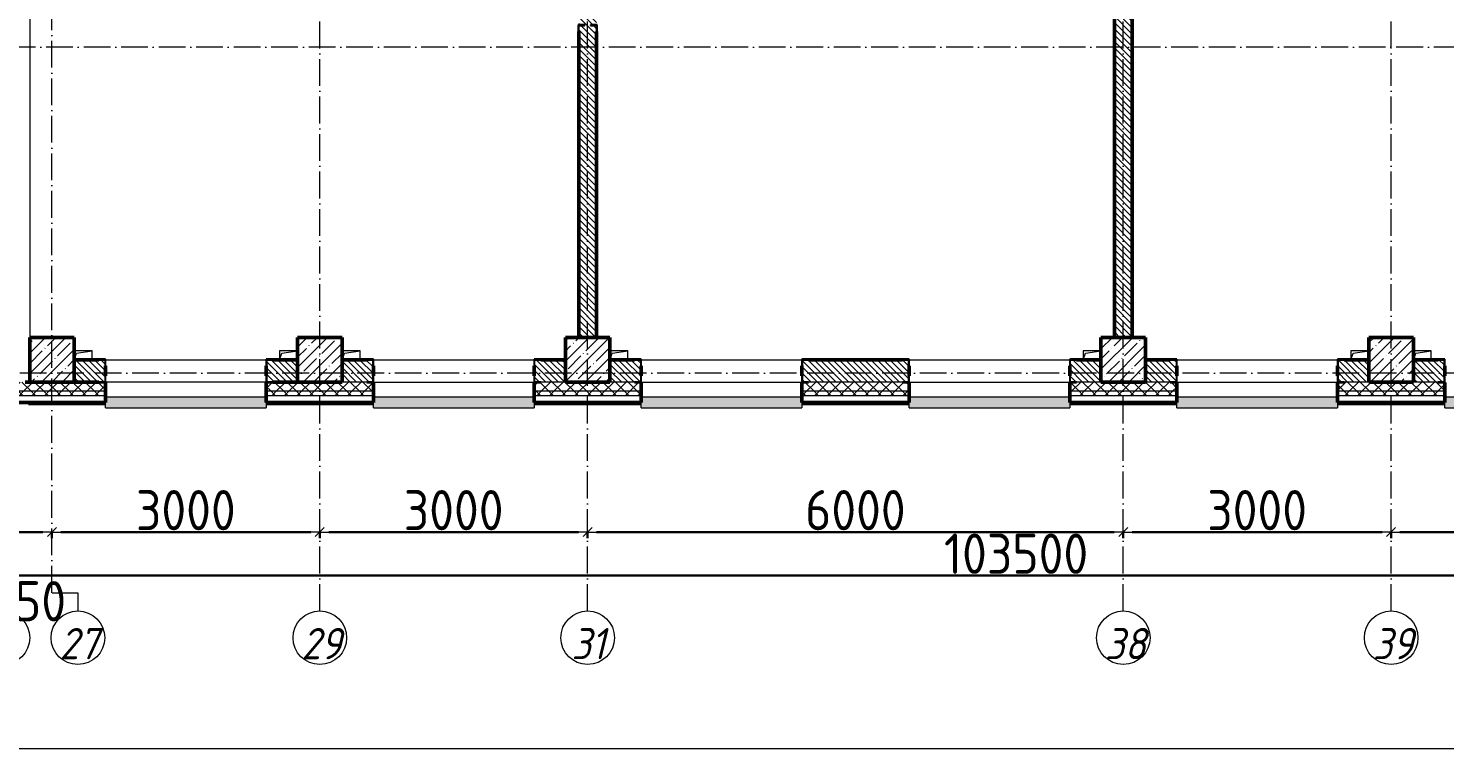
# Model space of a CAD drawing. Header units: millimetres. Extents: x 35697 to 388678, y -91946 to 171347.
# Drawn here: x 81595 to 97460, y 57688 to 65757 of the extents above; entities that cross this region are included whole.
import ezdxf

# ---------------------------------------------------------------- set-up
doc = ezdxf.new("R2010")
doc.units = ezdxf.units.MM
doc.linetypes.add('50_200_ШТРИХ_1Т_ш5_п1_п1_', pattern=[700, 500, -100, 0, -100])
for name, color, linetype, lineweight in [('3.1) ЖБ окна 1.2 м', 102, 'Continuous', 30), ('A-____-____-DIMS', 7, 'Continuous', 9), ('A-FLOR-____-OTLN', 7, 'Continuous', 9), ('A-GENM-____-MCUT', 7, 'Continuous', 25), ('A-GENM-____-OTLN', 7, 'Continuous', 9), ('A-GENM-____-OTLN-1', 7, 'Continuous', 25), ('A-GLAZ-____-OTLN', 7, 'Continuous', 9), ('A-WALL-____-MCUT-2', 7, 'Continuous', 50), ('A-WALL-____-MCUT-3', 7, 'Continuous', 9), ('A-WALL-____-OTLN', 7, 'Continuous', 9), ('A-WALL-____-PATT-1', 7, 'Continuous', 9), ('A-WALL-FNSH-MCUT-1', 7, 'Continuous', 9), ('S-COLS-____-MCUT', 7, 'Continuous', 50), ('S-COLS-____-OTLN', 7, 'Continuous', 9), ('S-GRID-____-IDEN', 7, 'Continuous', 9), ('S-GRID-____-OTLN', 7, 'Continuous', 9), ('S-GRID-____-OTLN-1', 7, '50_200_ШТРИХ_1Т_ш5_п1_п1_', 9)]:
    doc.layers.add(name, color=color, linetype=linetype, lineweight=lineweight)
doc.layers.add('A-GLAZ-____-OTLN-1', color=7, linetype='Continuous', lineweight=9, true_color=0xc0c0c0)
doc.styles.add('ISOCPEUR_I', font='isocpeui.ttf', dxfattribs={"width": 0.9, "height": 2.5})
doc.styles.add('СПДС', font='isocpeur.ttf', dxfattribs={"width": 0.9})
doc.dimstyles.new('Размера А3', dxfattribs={"dimtxt": 200, "dimasz": 100, "dimexe": 70, "dimexo": 100, "dimgap": 20, "dimtad": 1, "dimdec": 0, "dimrnd": 10, "dimzin": 0, "dimdsep": 46, "dimtxsty": 'СПДС', "dimblk": 'ARROWHEAD_6', "dimcen": 1, "dimclrd": 256, "dimclre": 256, "dimclrt": 256, "dimazin": 0, "dimtfac": 1, "dimtdec": 0, "dimtmove": 2, "dimatfit": 3, "dimfxl": 1, "dimtolj": 1, "dimtzin": 0, "dimarcsym": 0})
pattern_1 = [(135, (43259.71, 63713.66), (-35.35534, -35.35534), [])]
pattern_2 = [(45, (43259.71, 63713.66), (-70.71068, 70.71068), []), (135, (43259.71, 63713.66), (-70.71068, -70.71068), [])]

# ---------------------------------------------------------------- blocks, each defined once
blk = doc.blocks.new('BSC_Колонна _Прямоугольная - 500х500-V59-АР1_План отверстий 2 этажа в осях 1-64_А-ГГ')
at = {"layer": 'S-COLS-____-OTLN'}
h = blk.add_hatch(dxfattribs=at)
h.set_pattern_fill('FP_88', color=256, style=0, pattern_type=2)
h.set_pattern_definition([(45, (-50600, 1668.96), (-114.04925, 114.04925), []), (45, (-50485.95, 1668.96), (-114.04925, 114.04925), [201.613, -40.323, 3.353, -36.97])])
h.paths.add_polyline_path([(-250, -250), (250, -250), (250, 250), (-250, 250), (-250, -175)], flags=0)
at = {"layer": 'S-COLS-____-MCUT'}
for p, q in [((250, 250), (-250, 250)), ((-250, 250), (-250, -250)), ((250, -250), (250, 250)), ((-250, -250), (250, -250))]:
    blk.add_line(p, q, dxfattribs=at)
blk = doc.blocks.new('BSC_Колонна _Прямоугольная - 500х500-V61-АР1_План отверстий 2 этажа в осях 1-64_А-ГГ')
at = {"layer": 'S-COLS-____-OTLN'}
h = blk.add_hatch(dxfattribs=at)
h.set_pattern_fill('FP_90', color=256, style=0, pattern_type=2)
h.set_pattern_definition([(45, (-53600, 1668.96), (-114.04925, 114.04925), []), (45, (-53485.95, 1668.96), (-114.04925, 114.04925), [201.613, -40.323, 3.353, -36.97])])
h.paths.add_polyline_path([(-250, -250), (250, -250), (250, 250), (-250, 250)], flags=0)
at = {"layer": 'S-COLS-____-MCUT'}
for p, q in [((250, 250), (-250, 250)), ((-250, 250), (-250, -250)), ((250, -250), (250, 250)), ((-250, -250), (250, -250))]:
    blk.add_line(p, q, dxfattribs=at)
blk = doc.blocks.new('BSC_Колонна _Прямоугольная - 500х500-V66-АР1_План отверстий 2 этажа в осях 1-64_А-ГГ')
at = {"layer": 'S-COLS-____-OTLN'}
h = blk.add_hatch(dxfattribs=at)
h.set_pattern_fill('FP_95', color=256, style=0, pattern_type=2)
h.set_pattern_definition([(45, (-41600, 1668.96), (-114.04925, 114.04925), []), (45, (-41485.95, 1668.96), (-114.04925, 114.04925), [201.613, -40.323, 3.353, -36.97])])
h.paths.add_polyline_path([(-250, -250), (250, -250), (250, 250), (-250, 250), (-250, -175)], flags=0)
at = {"layer": 'S-COLS-____-MCUT'}
for p, q in [((250, 250), (-250, 250)), ((-250, 250), (-250, -250)), ((250, -250), (250, 250)), ((-250, -250), (250, -250))]:
    blk.add_line(p, q, dxfattribs=at)
blk = doc.blocks.new('BSC_Колонна _Прямоугольная - 500х500-V87-АР1_План отверстий 2 этажа в осях 1-64_А-ГГ')
at = {"layer": 'S-COLS-____-OTLN'}
h = blk.add_hatch(dxfattribs=at)
h.set_pattern_fill('FP_116', color=256, style=0, pattern_type=2)
h.set_pattern_definition([(45, (-38600, 1668.96), (-114.04925, 114.04925), []), (45, (-38485.95, 1668.96), (-114.04925, 114.04925), [201.613, -40.323, 3.353, -36.97])])
h.paths.add_polyline_path([(-250, -250), (250, -250), (250, 250), (-250, 250)], flags=0)
at = {"layer": 'S-COLS-____-MCUT'}
for p, q in [((250, 250), (-250, 250)), ((-250, 250), (-250, -250)), ((250, -250), (250, 250)), ((-250, -250), (250, -250))]:
    blk.add_line(p, q, dxfattribs=at)
blk = doc.blocks.new('BSC_Колонна _Прямоугольная - 500х500-V89-АР1_План отверстий 2 этажа в осях 1-64_А-ГГ')
at = {"layer": 'S-COLS-____-OTLN'}
h = blk.add_hatch(dxfattribs=at)
h.set_pattern_fill('FP_118', color=256, style=0, pattern_type=2)
h.set_pattern_definition([(45, (-44600, 1668.96), (-114.04925, 114.04925), []), (45, (-44485.95, 1668.96), (-114.04925, 114.04925), [201.613, -40.323, 3.353, -36.97])])
h.paths.add_polyline_path([(-250, -250), (250, -250), (250, 250), (-250, 250)], flags=0)
at = {"layer": 'S-COLS-____-MCUT'}
for p, q in [((250, 250), (-250, 250)), ((-250, 250), (-250, -250)), ((250, -250), (250, 250)), ((-250, -250), (250, -250))]:
    blk.add_line(p, q, dxfattribs=at)
blk = doc.blocks.new('Фахверк_СКБ_Уголок - 250_2700-27497298-АР1_План отверстий 2 этажа в осях 1-64_А-ГГ')
at = {"layer": 'A-GENM-____-MCUT'}
for p, q in [((200, 181), (125, 181)), ((125, 181), (125, 106)), ((131, 106), (131, 175)), ((131, 175), (200, 175)), ((200, 175), (200, 181)), ((125, 106), (131, 106)), ((131, -6), (125, -6)), ((125, -6), (125, -81)), ((125, -81), (200, -81)), ((131, -75), (131, -6)), ((200, -75), (131, -75)), ((200, -81), (200, -75))]:
    blk.add_line(p, q, dxfattribs=at)
blk = doc.blocks.new('Фахверк_СКБ_Уголок - 200_3550-28267367-АР1_План отверстий 2 этажа в осях 1-64_А-ГГ')
at = {"layer": 'A-GENM-____-MCUT'}
for p, q in [((200, 156), (125, 156)), ((125, 156), (125, 81)), ((125, 81), (131, 81)), ((131, 19), (125, 19)), ((125, 19), (125, -56)), ((131, 81), (131, 150)), ((131, 150), (200, 150)), ((131, -50), (131, 19)), ((200, 150), (200, 156)), ((125, -56), (200, -56)), ((200, -50), (131, -50)), ((200, -56), (200, -50))]:
    blk.add_line(p, q, dxfattribs=at)
blk = doc.blocks.new('AR_Отверстие прямоугольное _в плите_ - AR_Отверстие прямоугольное _в плите_-30510712-АР1_План отверстий 2 этажа в осях 1-64_А-ГГ')
at = {"layer": 'A-GENM-____-OTLN'}
for p, q in [((100, 50), (-100, 50)), ((-100, -50), (-75, 25)), ((-75, 25), (100, 50)), ((100, -50), (100, 50))]:
    blk.add_line(p, q, dxfattribs=at)
blk = doc.blocks.new('AR_Отверстие прямоугольное _в плите_ - AR_Отверстие прямоугольное _в плите_-V161-АР1_План отверстий 2 этажа в осях 1-64_А-ГГ')
at = {"layer": 'A-GENM-____-OTLN'}
for p, q in [((100, 50), (-100, 50)), ((-100, 50), (-100, -50)), ((-100, -50), (-75, 25)), ((-75, 25), (100, 50))]:
    blk.add_line(p, q, dxfattribs=at)
blk = doc.blocks.new('Отлив_СКБ - Отлив витража_120_НВФ-31885688-АР1_План отверстий 2 этажа в осях 1-64_А-ГГ')
at = {"layer": 'A-GLAZ-____-OTLN-1'}
for points in [[(4113, -2), (4800, -2), (4800, 0), (0, 0), (0, -2), (2345, -2)], [(4113, -120), (4800, -120), (4800, -2), (0, -2), (0, -120), (2345, -120)]]:
    blk.add_hatch(color=256, dxfattribs=at).paths.add_polyline_path(points, flags=0)
at = {"layer": 'A-GLAZ-____-OTLN'}
for p, q in [((0, 0), (4800, 0)), ((4800, -2), (0, -2)), ((0, -120), (0, -83)), ((0, -120), (4800, -120)), ((4800, -83), (4800, -120))]:
    blk.add_line(p, q, dxfattribs=at)
blk = doc.blocks.new('Отлив_СКБ - Отлив витража_120_НВФ-V194-АР1_План отверстий 2 этажа в осях 1-64_А-ГГ')
at = {"layer": 'A-GLAZ-____-OTLN-1'}
for points in [[(1800, -2), (1800, 0), (0, 0), (0, -2), (1544, -2)], [(1544, -120), (1800, -120), (1800, -2), (0, -2), (0, -120)]]:
    blk.add_hatch(color=256, dxfattribs=at).paths.add_polyline_path(points, flags=0)
at = {"layer": 'A-GLAZ-____-OTLN'}
for p, q in [((0, 0), (1800, 0)), ((1800, -2), (0, -2)), ((0, -120), (0, -83)), ((0, -120), (1800, -120)), ((1800, -83), (1800, -120))]:
    blk.add_line(p, q, dxfattribs=at)
blk = doc.blocks.new('Ось сетки - Круг_Ø6_00__ISO-2_5_0_9K_-25732049-АР1_План отверстий 2 этажа в осях 1-64_А-ГГ')
at = {"layer": 'S-GRID-____-IDEN'}
blk.add_circle((0, 0), 3, dxfattribs=at)
blk = doc.blocks.new('ARROWHEAD_6')
at = {"color": 0, "linetype": 'Continuous'}
for p, q in [((0, 0), (-1, 0)), ((-0.5, -0.5), (0.5, 0.5))]:
    blk.add_line(p, q, dxfattribs=at)
blk = doc.blocks.new('*D1892')
at = {"layer": 'A-____-____-DIMS', "lineweight": -2, "transparency": 16777216}
for p, q in [((22458, 455423), (22458, 455347)), ((22558, 455417), (22908, 455417)), ((23008, 455423), (23008, 455347))]:
    blk.add_line(p, q, dxfattribs=at)
at = {"layer": 'Defpoints', "color": 0, "transparency": 16777216}
for p in [(22458, 455523), (23008, 455523), (23008, 455417)]:
    blk.add_point(p, dxfattribs=at)
at = {"layer": 'A-____-____-DIMS', "lineweight": -2, "transparency": 16777216, "xscale": 100, "yscale": 100, "zscale": 100, "rotation": 180}
blk.add_blockref('ARROWHEAD_6', (22458, 455417), dxfattribs=at)
at = {"layer": 'A-____-____-DIMS', "lineweight": -2, "transparency": 16777216, "xscale": 100, "yscale": 100, "zscale": 100}
blk.add_blockref('ARROWHEAD_6', (23008, 455417), dxfattribs=at)
at = {"layer": 'A-____-____-DIMS', "transparency": 16777216, "insert": (22733, 454642), "char_height": 450, "attachment_point": 5, "style": 'СПДС'}
blk.add_mtext('\\A1;550', dxfattribs=at)
blk = doc.blocks.new('*D1893')
at = {"layer": 'A-____-____-DIMS', "lineweight": -2, "transparency": 16777216}
for p, q in [((23008, 455423), (23008, 455347)), ((23108, 455417), (25908, 455417)), ((26008, 455423), (26008, 455347))]:
    blk.add_line(p, q, dxfattribs=at)
at = {"layer": 'Defpoints', "color": 0, "transparency": 16777216}
for p in [(23008, 455523), (26008, 455523), (26008, 455417)]:
    blk.add_point(p, dxfattribs=at)
at = {"layer": 'A-____-____-DIMS', "lineweight": -2, "transparency": 16777216, "xscale": 100, "yscale": 100, "zscale": 100, "rotation": 180}
blk.add_blockref('ARROWHEAD_6', (23008, 455417), dxfattribs=at)
at = {"layer": 'A-____-____-DIMS', "lineweight": -2, "transparency": 16777216, "xscale": 100, "yscale": 100, "zscale": 100}
blk.add_blockref('ARROWHEAD_6', (26008, 455417), dxfattribs=at)
at = {"layer": 'A-____-____-DIMS', "transparency": 16777216, "insert": (24508, 455662), "char_height": 450, "attachment_point": 5, "style": 'СПДС'}
blk.add_mtext('\\A1;3000', dxfattribs=at)
blk = doc.blocks.new('*D1894')
at = {"layer": 'A-____-____-DIMS', "lineweight": -2, "transparency": 16777216}
for p, q in [((26008, 455423), (26008, 455347)), ((26108, 455417), (28908, 455417)), ((29008, 455423), (29008, 455347))]:
    blk.add_line(p, q, dxfattribs=at)
at = {"layer": 'Defpoints', "color": 0, "transparency": 16777216}
for p in [(26008, 455523), (29008, 455523), (29008, 455417)]:
    blk.add_point(p, dxfattribs=at)
at = {"layer": 'A-____-____-DIMS', "lineweight": -2, "transparency": 16777216, "xscale": 100, "yscale": 100, "zscale": 100, "rotation": 180}
blk.add_blockref('ARROWHEAD_6', (26008, 455417), dxfattribs=at)
at = {"layer": 'A-____-____-DIMS', "lineweight": -2, "transparency": 16777216, "xscale": 100, "yscale": 100, "zscale": 100}
blk.add_blockref('ARROWHEAD_6', (29008, 455417), dxfattribs=at)
at = {"layer": 'A-____-____-DIMS', "transparency": 16777216, "insert": (27508, 455662), "char_height": 450, "attachment_point": 5, "style": 'СПДС'}
blk.add_mtext('\\A1;3000', dxfattribs=at)
blk = doc.blocks.new('*D1895')
at = {"layer": 'A-____-____-DIMS', "lineweight": -2, "transparency": 16777216}
for p, q in [((29008, 455423), (29008, 455347)), ((29108, 455417), (34908, 455417)), ((35008, 455423), (35008, 455347))]:
    blk.add_line(p, q, dxfattribs=at)
at = {"layer": 'Defpoints', "color": 0, "transparency": 16777216}
for p in [(29008, 455523), (35008, 455523), (35008, 455417)]:
    blk.add_point(p, dxfattribs=at)
at = {"layer": 'A-____-____-DIMS', "lineweight": -2, "transparency": 16777216, "xscale": 100, "yscale": 100, "zscale": 100, "rotation": 180}
blk.add_blockref('ARROWHEAD_6', (29008, 455417), dxfattribs=at)
at = {"layer": 'A-____-____-DIMS', "lineweight": -2, "transparency": 16777216, "xscale": 100, "yscale": 100, "zscale": 100}
blk.add_blockref('ARROWHEAD_6', (35008, 455417), dxfattribs=at)
at = {"layer": 'A-____-____-DIMS', "transparency": 16777216, "insert": (32008, 455662), "char_height": 450, "attachment_point": 5, "style": 'СПДС'}
blk.add_mtext('\\A1;6000', dxfattribs=at)
blk = doc.blocks.new('*D1896')
at = {"layer": 'A-____-____-DIMS', "lineweight": -2, "transparency": 16777216}
for p, q in [((35008, 455423), (35008, 455347)), ((35108, 455417), (37908, 455417)), ((38008, 455423), (38008, 455347))]:
    blk.add_line(p, q, dxfattribs=at)
at = {"layer": 'Defpoints', "color": 0, "transparency": 16777216}
for p in [(35008, 455523), (38008, 455523), (38008, 455417)]:
    blk.add_point(p, dxfattribs=at)
at = {"layer": 'A-____-____-DIMS', "lineweight": -2, "transparency": 16777216, "xscale": 100, "yscale": 100, "zscale": 100, "rotation": 180}
blk.add_blockref('ARROWHEAD_6', (35008, 455417), dxfattribs=at)
at = {"layer": 'A-____-____-DIMS', "lineweight": -2, "transparency": 16777216, "xscale": 100, "yscale": 100, "zscale": 100}
blk.add_blockref('ARROWHEAD_6', (38008, 455417), dxfattribs=at)
at = {"layer": 'A-____-____-DIMS', "transparency": 16777216, "insert": (36508, 455662), "char_height": 450, "attachment_point": 5, "style": 'СПДС'}
blk.add_mtext('\\A1;3000', dxfattribs=at)
blk = doc.blocks.new('*D1897')
at = {"layer": 'A-____-____-DIMS', "lineweight": -2, "transparency": 16777216}
for p, q in [((38008, 455423), (38008, 455347)), ((38108, 455417), (43908, 455417)), ((44008, 455423), (44008, 455347))]:
    blk.add_line(p, q, dxfattribs=at)
at = {"layer": 'Defpoints', "color": 0, "transparency": 16777216}
for p in [(38008, 455523), (44008, 455523), (44008, 455417)]:
    blk.add_point(p, dxfattribs=at)
at = {"layer": 'A-____-____-DIMS', "lineweight": -2, "transparency": 16777216, "xscale": 100, "yscale": 100, "zscale": 100, "rotation": 180}
blk.add_blockref('ARROWHEAD_6', (38008, 455417), dxfattribs=at)
at = {"layer": 'A-____-____-DIMS', "lineweight": -2, "transparency": 16777216, "xscale": 100, "yscale": 100, "zscale": 100}
blk.add_blockref('ARROWHEAD_6', (44008, 455417), dxfattribs=at)
at = {"layer": 'A-____-____-DIMS', "transparency": 16777216, "insert": (41008, 455662), "char_height": 450, "attachment_point": 5, "style": 'СПДС'}
blk.add_mtext('\\A1;6000', dxfattribs=at)
blk = doc.blocks.new('*D1911')
at = {"layer": 'A-____-____-DIMS', "lineweight": -2, "transparency": 16777216}
for p, q in [((-17942, 454935), (-17942, 454859)), ((-17842, 454929), (85458, 454929)), ((85558, 454935), (85558, 454859))]:
    blk.add_line(p, q, dxfattribs=at)
at = {"layer": 'Defpoints', "color": 0, "transparency": 16777216}
for p in [(-17942, 455035), (85558, 455035), (85558, 454929)]:
    blk.add_point(p, dxfattribs=at)
at = {"layer": 'A-____-____-DIMS', "lineweight": -2, "transparency": 16777216, "xscale": 100, "yscale": 100, "zscale": 100, "rotation": 180}
blk.add_blockref('ARROWHEAD_6', (-17942, 454929), dxfattribs=at)
at = {"layer": 'A-____-____-DIMS', "lineweight": -2, "transparency": 16777216, "xscale": 100, "yscale": 100, "zscale": 100}
blk.add_blockref('ARROWHEAD_6', (85558, 454929), dxfattribs=at)
at = {"layer": 'A-____-____-DIMS', "transparency": 16777216, "insert": (33808, 455174), "char_height": 450, "attachment_point": 5, "style": 'СПДС'}
blk.add_mtext('\\A1;103500', dxfattribs=at)
blk = doc.blocks.new('2этаж')
at = {"layer": 'S-GRID-____-OTLN-1', "color": 251, "ltscale": 0.6, "true_color": 0x636466}
for p, q in [((23008.3, 454737.3), (23008.3, 469166.5)), ((26008.3, 454533.3), (26008.3, 469166.5)), ((29008.3, 454533.3), (29008.3, 469166.5)), ((35008.3, 454533.3), (35008.3, 469166.5)), ((38008.3, 454533.3), (38008.3, 469166.5)), ((88359, 460847), (-20260.4, 460847)), ((88482.7, 457197), (-20260.4, 457197))]:
    blk.add_line(p, q, dxfattribs=at)
at = {"layer": 'S-GRID-____-IDEN', "char_height": 350, "attachment_point": 1, "style": 'ISOCPEUR_I'}
for s, insert, width in [('27', (23094, 454342.1), 404.05), ('29', (25803.4, 454342.1), 404.05), ('31', (28827.3, 454342.1), 346.329), ('38', (34803.4, 454342.1), 404.05), ('39', (37803.4, 454342.1), 404.05)]:
    blk.add_mtext(s, dxfattribs=dict(at, insert=insert, width=width))
at = {"layer": 'A-____-____-DIMS'}
for base, p1, p2, picture, middle in [((26008.3, 455417.4), (23008.3, 455523.5), (26008.3, 455523.5), '*D1893', (24508.3, 455662.4)), ((29008.3, 455417.4), (26008.3, 455523.5), (29008.3, 455523.5), '*D1894', (27508.3, 455662.4)), ((35008.3, 455417.4), (29008.3, 455523.5), (35008.3, 455523.5), '*D1895', (32008.3, 455662.4)), ((38008.3, 455417.4), (35008.3, 455523.5), (38008.3, 455523.5), '*D1896', (36508.3, 455662.4)), ((44008.3, 455417.4), (38008.3, 455523.5), (44008.3, 455523.5), '*D1897', (41008.3, 455662.4)), ((23008.3, 455417.4), (22458.3, 455523.5), (23008.3, 455523.5), '*D1892', (22733.3, 454642.4)), ((85558.3, 454929.2), (-17941.7, 455035.3), (85558.3, 455035.3), '*D1911', (33808.3, 455174.2))]:
    dim = blk.add_linear_dim(base=base, p1=p1, p2=p2, dimstyle='Размера А3', override={"dimtxt": 450}, dxfattribs=at)
    dim.commit()
    dim.dimension.update_dxf_attribs({"geometry": picture, "text_midpoint": middle})

msp = doc.modelspace()

# ---------------------------------------------------------------- hatches: boundary and pattern name
at = {"layer": 'A-WALL-____-PATT-1'}
h = msp.add_hatch(dxfattribs=at)
h.set_pattern_fill('FP_6', color=256, style=0, pattern_type=2)
h.set_pattern_definition(pattern_1)
h.paths.add_polyline_path([(87760, 62295), (87960, 62295), (87960, 65789), (87891, 65789), (87891, 65795), (87960, 65795), (87960, 69295), (87760, 69295), (87760, 65795), (87829, 65795), (87829, 65789), (87760, 65789), (87760, 62730)], flags=0)
h = msp.add_hatch(dxfattribs=at)
h.set_pattern_fill('FP_6', color=256, style=0, pattern_type=2)
h.set_pattern_definition(pattern_1)
h.paths.add_polyline_path([(93760, 62295), (93960, 62295), (93959, 67739), (93891, 67739), (93891, 67745), (93829, 67745), (93829, 67739), (93760, 67739), (93760, 62730)], flags=0)
h.paths.add_polyline_path([(93891, 68895), (93891, 68901), (93960, 68901), (93960, 69295), (93760, 69295), (93760, 68901), (93829, 68901), (93829, 68895)], flags=0)
h = msp.add_hatch(dxfattribs=at)
h.set_pattern_fill('FP_6', color=256, style=0, pattern_type=2)
h.set_pattern_definition(pattern_1)
h.paths.add_polyline_path([(84335, 61795), (84610, 61795), (84610, 62045), (84266, 62045), (84266, 61976), (84260, 61976), (84260, 61864), (84266, 61864), (84266, 61795)], flags=0)
h.paths.add_polyline_path([(82385, 61795), (82454, 61795), (82454, 61864), (82460, 61864), (82460, 61976), (82454, 61976), (82454, 62045), (82110, 62045), (82110, 61795), (82130, 61795)], flags=0)
h = msp.add_hatch(dxfattribs=at)
h.set_pattern_fill('FP_6', color=256, style=0, pattern_type=2)
h.set_pattern_definition(pattern_1)
h.paths.add_polyline_path([(87610, 61795), (87610, 62045), (87266, 62045), (87266, 61976), (87260, 61976), (87260, 61864), (87266, 61864), (87266, 61795), (87433, 61795)], flags=0)
h.paths.add_polyline_path([(85454, 61795), (85454, 61864), (85460, 61864), (85460, 61976), (85454, 61976), (85454, 62045), (85110, 62045), (85110, 61795), (85385, 61795)], flags=0)
h = msp.add_hatch(dxfattribs=at)
h.set_pattern_fill('FP_6', color=256, style=0, pattern_type=2)
h.set_pattern_definition(pattern_1)
h.paths.add_polyline_path([(93335, 61795), (93610, 61795), (93610, 62045), (93266, 62045), (93266, 61976), (93260, 61976), (93260, 61864), (93266, 61864), (93266, 61795)], flags=0)
h.paths.add_polyline_path([(90968, 61795), (91454, 61795), (91454, 61864), (91460, 61864), (91460, 61976), (91454, 61976), (91454, 62045), (90266, 62045), (90266, 61976), (90260, 61976), (90260, 61864), (90266, 61864), (90266, 61795), (90335, 61795)], flags=0)
h.paths.add_polyline_path([(88454, 61795), (88454, 61864), (88460, 61864), (88460, 61976), (88454, 61976), (88454, 62045), (88110, 62045), (88110, 61795), (88385, 61795)], flags=0)
h = msp.add_hatch(dxfattribs=at)
h.set_pattern_fill('FP_6', color=256, style=0, pattern_type=2)
h.set_pattern_definition(pattern_1)
h.paths.add_polyline_path([(96335, 61795), (96610, 61795), (96610, 62045), (96266, 62045), (96266, 61976), (96260, 61976), (96260, 61864), (96266, 61864), (96266, 61795), (96270, 61795)], flags=0)
h.paths.add_polyline_path([(94385, 61795), (94454, 61795), (94454, 61864), (94460, 61864), (94460, 61976), (94454, 61976), (94454, 62045), (94110, 62045), (94110, 61795)], flags=0)
h = msp.add_hatch(dxfattribs=at)
h.set_pattern_fill('FP_6', color=256, style=0, pattern_type=2)
h.set_pattern_definition(pattern_1)
h.paths.add_polyline_path([(102456, 61795), (102610, 61795), (102610, 62045), (102266, 62045), (102266, 61976), (102260, 61976), (102260, 61864), (102266, 61864), (102266, 61795), (102335, 61795)], flags=0)
h.paths.add_polyline_path([(97385, 61795), (97454, 61795), (97454, 61864), (97460, 61864), (97460, 61976), (97454, 61976), (97454, 62045), (97110, 62045), (97110, 61795), (97154, 61795)], flags=0)
h = msp.add_hatch(dxfattribs=at)
h.set_pattern_fill('FP_1', color=256, style=0, pattern_type=2)
h.set_pattern_definition(pattern_2)
h.paths.add_polyline_path([(144510, 61695), (144510, 61795), (135485, 61795), (135485, 61789), (135410, 61789), (135410, 61695), (144010, 61695)], flags=0)
h.paths.add_polyline_path([(133610, 61695), (133610, 61789), (133535, 61789), (133535, 61795), (125660, 61795), (125660, 61695), (133387, 61695)], flags=0)
h.paths.add_polyline_path([(124160, 61695), (124660, 61695), (124660, 61795), (123535, 61795), (123535, 61789), (123460, 61789), (123460, 61695), (123535, 61695)], flags=0)
h.paths.add_polyline_path([(114260, 61695), (115660, 61695), (115660, 61795), (114335, 61795), (114335, 61789), (114260, 61789)], flags=0)
h.paths.add_polyline_path([(112110, 61695), (112460, 61695), (112460, 61789), (112385, 61789), (112385, 61795), (111335, 61795), (111335, 61789), (111260, 61789), (111260, 61695), (111610, 61695)], flags=0)
h.paths.add_polyline_path([(109459, 61695), (109459, 61789), (109385, 61789), (109385, 61795), (108335, 61795), (108335, 61789), (108260, 61789), (108260, 61695), (108642, 61695)], flags=0)
h.paths.add_polyline_path([(106460, 61695), (106460, 61789), (106385, 61789), (106385, 61795), (105335, 61795), (105335, 61789), (105260, 61789), (105260, 61695), (105991, 61695)], flags=0)
h.paths.add_polyline_path([(102610, 61695), (103460, 61695), (103460, 61789), (103385, 61789), (103385, 61795), (102335, 61795), (102335, 61789), (102260, 61789), (102260, 61695), (102456, 61695)], flags=0)
h.paths.add_polyline_path([(97154, 61695), (97460, 61695), (97460, 61789), (97385, 61789), (97385, 61795), (96335, 61795), (96335, 61789), (96260, 61789), (96260, 61695), (97110, 61695)], flags=0)
h.paths.add_polyline_path([(93260, 61695), (94460, 61695), (94460, 61789), (94385, 61789), (94385, 61795), (93335, 61795), (93335, 61789), (93260, 61789)], flags=0)
h.paths.add_polyline_path([(90968, 61695), (91460, 61695), (91460, 61789), (91385, 61789), (91385, 61795), (90335, 61795), (90335, 61789), (90260, 61789), (90260, 61695), (90335, 61695)], flags=0)
h.paths.add_polyline_path([(88316, 61695), (88460, 61695), (88460, 61789), (88385, 61789), (88385, 61795), (87335, 61795), (87335, 61789), (87260, 61789), (87260, 61695), (88110, 61695)], flags=0)
h.paths.add_polyline_path([(85460, 61695), (85460, 61789), (85385, 61789), (85385, 61795), (84335, 61795), (84335, 61789), (84260, 61789), (84260, 61695), (85385, 61695)], flags=0)
h.paths.add_polyline_path([(82460, 61695), (82460, 61789), (82385, 61789), (82385, 61795), (81060, 61795), (81060, 61695), (82454, 61695)], flags=0)
h.paths.add_polyline_path([(78060, 61695), (79260, 61695), (79260, 61789), (79185, 61789), (79185, 61795), (78060, 61795)], flags=0)
h.paths.add_polyline_path([(76254, 61695), (76260, 61695), (76260, 61789), (76185, 61789), (76185, 61795), (75135, 61795), (75135, 61789), (75060, 61789), (75060, 61695), (76185, 61695)], flags=0)
h.paths.add_polyline_path([(73185, 61695), (73260, 61695), (73260, 61789), (73185, 61789), (73185, 61795), (72060, 61795), (72060, 61695), (72560, 61695)], flags=0)
h.paths.add_polyline_path([(69560, 61695), (70260, 61695), (70260, 61789), (70185, 61789), (70185, 61795), (69060, 61795), (69060, 61695)], flags=0)
h.paths.add_polyline_path([(67260, 61695), (67260, 61789), (67185, 61789), (67185, 61795), (66135, 61795), (66135, 61789), (66060, 61789), (66060, 61695), (66223, 61695)], flags=0)
h.paths.add_polyline_path([(64185, 61695), (64260, 61695), (64260, 61789), (64185, 61789), (64185, 61795), (63060, 61795), (63060, 61695), (63572, 61695)], flags=0)
h.paths.add_polyline_path([(60060, 61695), (61260, 61695), (61260, 61789), (61185, 61789), (61185, 61795), (60060, 61795)], flags=0)
h.paths.add_polyline_path([(58260, 61695), (58260, 61789), (58185, 61789), (58185, 61795), (57135, 61795), (57135, 61789), (57060, 61789), (57060, 61695), (58160, 61695)], flags=0)
h.paths.add_polyline_path([(56060, 61695), (56060, 61789), (55985, 61789), (55985, 61795), (50735, 61795), (50735, 61789), (50660, 61789), (50660, 61695), (55618, 61695)], flags=0)
h.paths.add_polyline_path([(48560, 61695), (49660, 61695), (49660, 61789), (49585, 61789), (49585, 61795), (40810, 61795), (40810, 61695), (48548, 61695)], flags=0)
h = msp.add_hatch(dxfattribs=at)
h.set_pattern_fill('FP_1', color=256, style=0, pattern_type=2)
h.set_pattern_definition(pattern_2)
h.paths.add_polyline_path([(144510, 61645), (144610, 61645), (144610, 61695), (135410, 61695), (135410, 61645), (143991, 61645)], flags=0)
h.paths.add_polyline_path([(132503, 61645), (133610, 61645), (133610, 61695), (125660, 61695), (125660, 61645), (131619, 61645)], flags=0)
h.paths.add_polyline_path([(123460, 61645), (124660, 61645), (124660, 61695), (123460, 61695)], flags=0)
h.paths.add_polyline_path([(115660, 61645), (115660, 61695), (114260, 61695), (114260, 61645), (114828, 61645)], flags=0)
h.paths.add_polyline_path([(112460, 61645), (112460, 61695), (111260, 61695), (111260, 61645), (112177, 61645)], flags=0)
h.paths.add_polyline_path([(108642, 61645), (109459, 61645), (109459, 61695), (108260, 61695), (108260, 61645)], flags=0)
h.paths.add_polyline_path([(106460, 61645), (106460, 61695), (105260, 61695), (105260, 61645), (105991, 61645)], flags=0)
h.paths.add_polyline_path([(103340, 61645), (103460, 61645), (103460, 61695), (102260, 61695), (102260, 61645), (102456, 61645)], flags=0)
h.paths.add_polyline_path([(97460, 61645), (97460, 61695), (96260, 61695), (96260, 61645), (97154, 61645)], flags=0)
h.paths.add_polyline_path([(94460, 61645), (94460, 61695), (93260, 61695), (93260, 61645), (93619, 61645)], flags=0)
h.paths.add_polyline_path([(90260, 61645), (91460, 61645), (91460, 61695), (90260, 61695)], flags=0)
h.paths.add_polyline_path([(88316, 61645), (88460, 61645), (88460, 61695), (87260, 61695), (87260, 61645), (87433, 61645)], flags=0)
h.paths.add_polyline_path([(85460, 61645), (85460, 61695), (84260, 61695), (84260, 61645), (84781, 61645)], flags=0)
h.paths.add_polyline_path([(82130, 61645), (82460, 61645), (82460, 61695), (81060, 61695), (81060, 61645), (81247, 61645)], flags=0)
h.paths.add_polyline_path([(79260, 61645), (79260, 61695), (78060, 61695), (78060, 61645), (78595, 61645)], flags=0)
h.paths.add_polyline_path([(76260, 61645), (76260, 61695), (75060, 61695), (75060, 61645)], flags=0)
h.paths.add_polyline_path([(73260, 61645), (73260, 61695), (72060, 61695), (72060, 61645)], flags=0)
h.paths.add_polyline_path([(69060, 61645), (70260, 61645), (70260, 61695), (69060, 61695)], flags=0)
h.paths.add_polyline_path([(67260, 61645), (67260, 61695), (66060, 61695), (66060, 61645), (66223, 61645)], flags=0)
h.paths.add_polyline_path([(64260, 61645), (64260, 61695), (63060, 61695), (63060, 61645), (63572, 61645)], flags=0)
h.paths.add_polyline_path([(61260, 61645), (61260, 61695), (60060, 61695), (60060, 61645), (60921, 61645)], flags=0)
h.paths.add_polyline_path([(58260, 61645), (58260, 61695), (57060, 61695), (57060, 61645), (57386, 61645)], flags=0)
h.paths.add_polyline_path([(56060, 61645), (56060, 61695), (50660, 61695), (50660, 61645), (55618, 61645)], flags=0)
h.paths.add_polyline_path([(49660, 61645), (49660, 61695), (40710, 61695), (40710, 61645), (48548, 61645)], flags=0)
h = msp.add_hatch(dxfattribs=at)
h.set_pattern_fill('FP_3', color=256, style=0, pattern_type=2)
h.set_pattern_definition([(45, (43259.71, 63713.66), (-85.53659, 85.53659), []), (45, (43316.74, 63713.66), (-85.53659, 85.53659), [])])
h.paths.add_polyline_path([(114828, 61545), (115125, 61545), (115125, 61565), (114261, 61565), (114261, 61545)], flags=0)
h.paths.add_polyline_path([(112177, 61545), (112460, 61545), (112460, 61565), (111260, 61565), (111260, 61545), (111293, 61545)], flags=0)
h.paths.add_polyline_path([(109459, 61545), (109459, 61565), (108260, 61565), (108260, 61545), (108642, 61545)], flags=0)
h.paths.add_polyline_path([(105261, 61545), (106460, 61545), (106460, 61565), (105261, 61565)], flags=0)
h.paths.add_polyline_path([(103340, 61545), (103460, 61545), (103460, 61565), (102260, 61565), (102260, 61545), (102456, 61545)], flags=0)
h.paths.add_polyline_path([(96270, 61545), (97460, 61545), (97460, 61565), (96260, 61565), (96260, 61545)], flags=0)
h.paths.add_polyline_path([(94460, 61545), (94460, 61565), (93260, 61565), (93260, 61545), (93619, 61545)], flags=0)
h.paths.add_polyline_path([(90968, 61545), (91460, 61545), (91460, 61565), (90260, 61565), (90260, 61545)], flags=0)
h.paths.add_polyline_path([(88316, 61545), (88460, 61545), (88460, 61565), (87260, 61565), (87260, 61545), (87433, 61545)], flags=0)
h.paths.add_polyline_path([(84781, 61545), (85460, 61545), (85460, 61565), (84260, 61565), (84260, 61545)], flags=0)
h.paths.add_polyline_path([(82130, 61545), (82460, 61545), (82460, 61565), (81595, 61565), (81595, 61545)], flags=0)

# ---------------------------------------------------------------- linework, layer by layer
at = {"color": 1, "lineweight": 0}
msp.add_lwpolyline([(35697, 156516), (148933, 156516), (148933, 57688), (35697, 57688)], close=True, dxfattribs=at)
at = {"layer": 'A-FLOR-____-OTLN'}
msp.add_line((81610, 69045), (81610, 62295), dxfattribs=at)
at = {"layer": 'A-WALL-____-MCUT-2'}
for p, q in [((93760, 67670), (93760, 62295)), ((93960, 62295), (93960, 67670)), ((87760, 65720), (87760, 62295)), ((87960, 62295), (87960, 65720)), ((82385, 62045), (82110, 62045)), ((84610, 62045), (84335, 62045)), ((85385, 62045), (85110, 62045)), ((87610, 62045), (87335, 62045)), ((88385, 62045), (88110, 62045)), ((91385, 62045), (90335, 62045)), ((93610, 62045), (93335, 62045)), ((94385, 62045), (94110, 62045)), ((96610, 62045), (96335, 62045)), ((97385, 62045), (97110, 62045)), ((82460, 61864), (82460, 61976)), ((84260, 61976), (84260, 61864)), ((85460, 61864), (85460, 61976)), ((87260, 61976), (87260, 61864)), ((88460, 61864), (88460, 61976)), ((90260, 61976), (90260, 61864)), ((91460, 61864), (91460, 61976)), ((93260, 61976), (93260, 61864)), ((94460, 61864), (94460, 61976)), ((96260, 61976), (96260, 61864)), ((97460, 61864), (97460, 61976)), ((81610, 61795), (81560, 61795)), ((82385, 61795), (82110, 61795)), ((82460, 61565), (82460, 61789)), ((84260, 61789), (84260, 61565)), ((84610, 61795), (84335, 61795)), ((85460, 61565), (85460, 61789)), ((87260, 61789), (87260, 61565)), ((88460, 61565), (88460, 61789)), ((90260, 61789), (90260, 61565)), ((91460, 61565), (91460, 61789)), ((93260, 61789), (93260, 61565)), ((94460, 61565), (94460, 61789)), ((96260, 61789), (96260, 61565)), ((97460, 61565), (97460, 61789)), ((81060, 61565), (82460, 61565)), ((84260, 61565), (85460, 61565)), ((87260, 61565), (88460, 61565)), ((90260, 61565), (91460, 61565)), ((93260, 61565), (94460, 61565)), ((96260, 61565), (97460, 61565))]:
    msp.add_line(p, q, dxfattribs=at)
at = {"layer": 'A-WALL-____-MCUT-3'}
for p, q in [((85385, 61795), (85110, 61795)), ((87610, 61795), (87335, 61795)), ((88385, 61795), (88110, 61795)), ((91385, 61795), (90335, 61795)), ((93610, 61795), (93335, 61795)), ((94385, 61795), (94110, 61795)), ((96610, 61795), (96335, 61795)), ((97385, 61795), (97110, 61795)), ((81060, 61695), (82460, 61695)), ((81060, 61645), (82460, 61645)), ((84260, 61695), (85460, 61695)), ((84260, 61645), (85460, 61645)), ((87260, 61695), (88460, 61695)), ((87260, 61645), (88460, 61645)), ((90260, 61695), (91460, 61695)), ((90260, 61645), (91460, 61645)), ((93260, 61695), (94460, 61695)), ((93260, 61645), (94460, 61645)), ((96260, 61695), (97460, 61695)), ((96260, 61645), (97460, 61645))]:
    msp.add_line(p, q, dxfattribs=at)
at = {"layer": 'A-WALL-____-OTLN'}
for p, q in [((82460, 62045), (84260, 62045)), ((85460, 62045), (87260, 62045)), ((88460, 62045), (90260, 62045)), ((91460, 62045), (93260, 62045)), ((94460, 62045), (96260, 62045)), ((84260, 61795), (82460, 61795)), ((85460, 61795), (87260, 61795)), ((88460, 61795), (90260, 61795)), ((91460, 61795), (93260, 61795)), ((94460, 61795), (96260, 61795))]:
    msp.add_line(p, q, dxfattribs=at)
at = {"layer": 'A-WALL-FNSH-MCUT-1'}
for p, q in [((82460, 61545), (82460, 61565)), ((84260, 61565), (84260, 61545)), ((85460, 61545), (85460, 61565)), ((87260, 61565), (87260, 61545)), ((88460, 61545), (88460, 61565)), ((90260, 61565), (90260, 61545)), ((91460, 61545), (91460, 61565)), ((93260, 61565), (93260, 61545)), ((94460, 61545), (94460, 61565)), ((94460, 61565), (94460, 61565)), ((96260, 61565), (96260, 61545)), ((97460, 61545), (97460, 61565)), ((97460, 61565), (97460, 61565)), ((81595, 61545), (82460, 61545)), ((84260, 61545), (85460, 61545)), ((87260, 61545), (88460, 61545)), ((90260, 61545), (91460, 61545)), ((93260, 61545), (94460, 61545)), ((96260, 61545), (97460, 61545))]:
    msp.add_line(p, q, dxfattribs=at)
at = {"layer": 'S-GRID-____-OTLN'}
for p, q in [((81860, 59435), (82150, 59435)), ((82150, 59435), (82150, 59231))]:
    msp.add_line(p, q, dxfattribs=at)

# ---------------------------------------------------------------- block references
at = {"layer": '3.1) ЖБ окна 1.2 м'}
msp.add_blockref('2этаж', (58851, -395302), dxfattribs=at)
at = {"layer": 'A-GENM-____-OTLN'}
for name, p in [('AR_Отверстие прямоугольное _в плите_ - AR_Отверстие прямоугольное _в плите_-30510712-АР1_План отверстий 2 этажа в осях 1-64_А-ГГ', (82210, 62095)), ('AR_Отверстие прямоугольное _в плите_ - AR_Отверстие прямоугольное _в плите_-V161-АР1_План отверстий 2 этажа в осях 1-64_А-ГГ', (84510, 62095)), ('AR_Отверстие прямоугольное _в плите_ - AR_Отверстие прямоугольное _в плите_-30510712-АР1_План отверстий 2 этажа в осях 1-64_А-ГГ', (85210, 62095)), ('AR_Отверстие прямоугольное _в плите_ - AR_Отверстие прямоугольное _в плите_-30510712-АР1_План отверстий 2 этажа в осях 1-64_А-ГГ', (88210, 62095)), ('AR_Отверстие прямоугольное _в плите_ - AR_Отверстие прямоугольное _в плите_-V161-АР1_План отверстий 2 этажа в осях 1-64_А-ГГ', (93510, 62095)), ('AR_Отверстие прямоугольное _в плите_ - AR_Отверстие прямоугольное _в плите_-V161-АР1_План отверстий 2 этажа в осях 1-64_А-ГГ', (96510, 62095)), ('AR_Отверстие прямоугольное _в плите_ - AR_Отверстие прямоугольное _в плите_-30510712-АР1_План отверстий 2 этажа в осях 1-64_А-ГГ', (97210, 62095))]:
    msp.add_blockref(name, p, dxfattribs=at)
at = {"layer": 'A-GENM-____-OTLN-1'}
for name, p, rotation in [('Фахверк_СКБ_Уголок - 200_3550-28267367-АР1_План отверстий 2 этажа в осях 1-64_А-ГГ', (87810, 65920), 269.9999999999999), ('Фахверк_СКБ_Уголок - 250_2700-27497298-АР1_План отверстий 2 этажа в осях 1-64_А-ГГ', (82585, 61970), 180), ('Фахверк_СКБ_Уголок - 250_2700-27497298-АР1_План отверстий 2 этажа в осях 1-64_А-ГГ', (85585, 61970), 180), ('Фахверк_СКБ_Уголок - 250_2700-27497298-АР1_План отверстий 2 этажа в осях 1-64_А-ГГ', (88585, 61970), 180), ('Фахверк_СКБ_Уголок - 250_2700-27497298-АР1_План отверстий 2 этажа в осях 1-64_А-ГГ', (91585, 61970), 180), ('Фахверк_СКБ_Уголок - 250_2700-27497298-АР1_План отверстий 2 этажа в осях 1-64_А-ГГ', (94585, 61970), 180), ('Фахверк_СКБ_Уголок - 250_2700-27497298-АР1_План отверстий 2 этажа в осях 1-64_А-ГГ', (97585, 61970), 180)]:
    msp.add_blockref(name, p, dxfattribs=dict(at, rotation=rotation))
for p in [(84135, 61870), (87135, 61870), (90135, 61870), (93135, 61870), (96135, 61870)]:
    msp.add_blockref('Фахверк_СКБ_Уголок - 250_2700-27497298-АР1_План отверстий 2 этажа в осях 1-64_А-ГГ', p, dxfattribs=at)
at = {"layer": 'A-GLAZ-____-OTLN'}
for name, p in [('Отлив_СКБ - Отлив витража_120_НВФ-V194-АР1_План отверстий 2 этажа в осях 1-64_А-ГГ', (82460, 61628)), ('Отлив_СКБ - Отлив витража_120_НВФ-V194-АР1_План отверстий 2 этажа в осях 1-64_А-ГГ', (85460, 61628)), ('Отлив_СКБ - Отлив витража_120_НВФ-V194-АР1_План отверстий 2 этажа в осях 1-64_А-ГГ', (88460, 61628)), ('Отлив_СКБ - Отлив витража_120_НВФ-V194-АР1_План отверстий 2 этажа в осях 1-64_А-ГГ', (91460, 61628)), ('Отлив_СКБ - Отлив витража_120_НВФ-V194-АР1_План отверстий 2 этажа в осях 1-64_А-ГГ', (94460, 61628)), ('Отлив_СКБ - Отлив витража_120_НВФ-31885688-АР1_План отверстий 2 этажа в осях 1-64_А-ГГ', (97460, 61628))]:
    msp.add_blockref(name, p, dxfattribs=at)
at = {"layer": 'S-COLS-____-OTLN'}
for name, p in [('BSC_Колонна _Прямоугольная - 500х500-V87-АР1_План отверстий 2 этажа в осях 1-64_А-ГГ', (81860, 62045)), ('BSC_Колонна _Прямоугольная - 500х500-V66-АР1_План отверстий 2 этажа в осях 1-64_А-ГГ', (84860, 62045)), ('BSC_Колонна _Прямоугольная - 500х500-V89-АР1_План отверстий 2 этажа в осях 1-64_А-ГГ', (87860, 62045)), ('BSC_Колонна _Прямоугольная - 500х500-V59-АР1_План отверстий 2 этажа в осях 1-64_А-ГГ', (93860, 62045)), ('BSC_Колонна _Прямоугольная - 500х500-V61-АР1_План отверстий 2 этажа в осях 1-64_А-ГГ', (96860, 62045))]:
    msp.add_blockref(name, p, dxfattribs=at)
at = {"layer": 'S-GRID-____-IDEN', "xscale": 99.99999999999993, "yscale": 99.99999999999993, "zscale": 99.99999999999993}
for p in [(81310, 58931), (82150, 58931), (84860, 58931), (87860, 58931), (93860, 58931), (96860, 58931)]:
    msp.add_blockref('Ось сетки - Круг_Ø6_00__ISO-2_5_0_9K_-25732049-АР1_План отверстий 2 этажа в осях 1-64_А-ГГ', p, dxfattribs=at)

doc.saveas('drawing.dxf')
